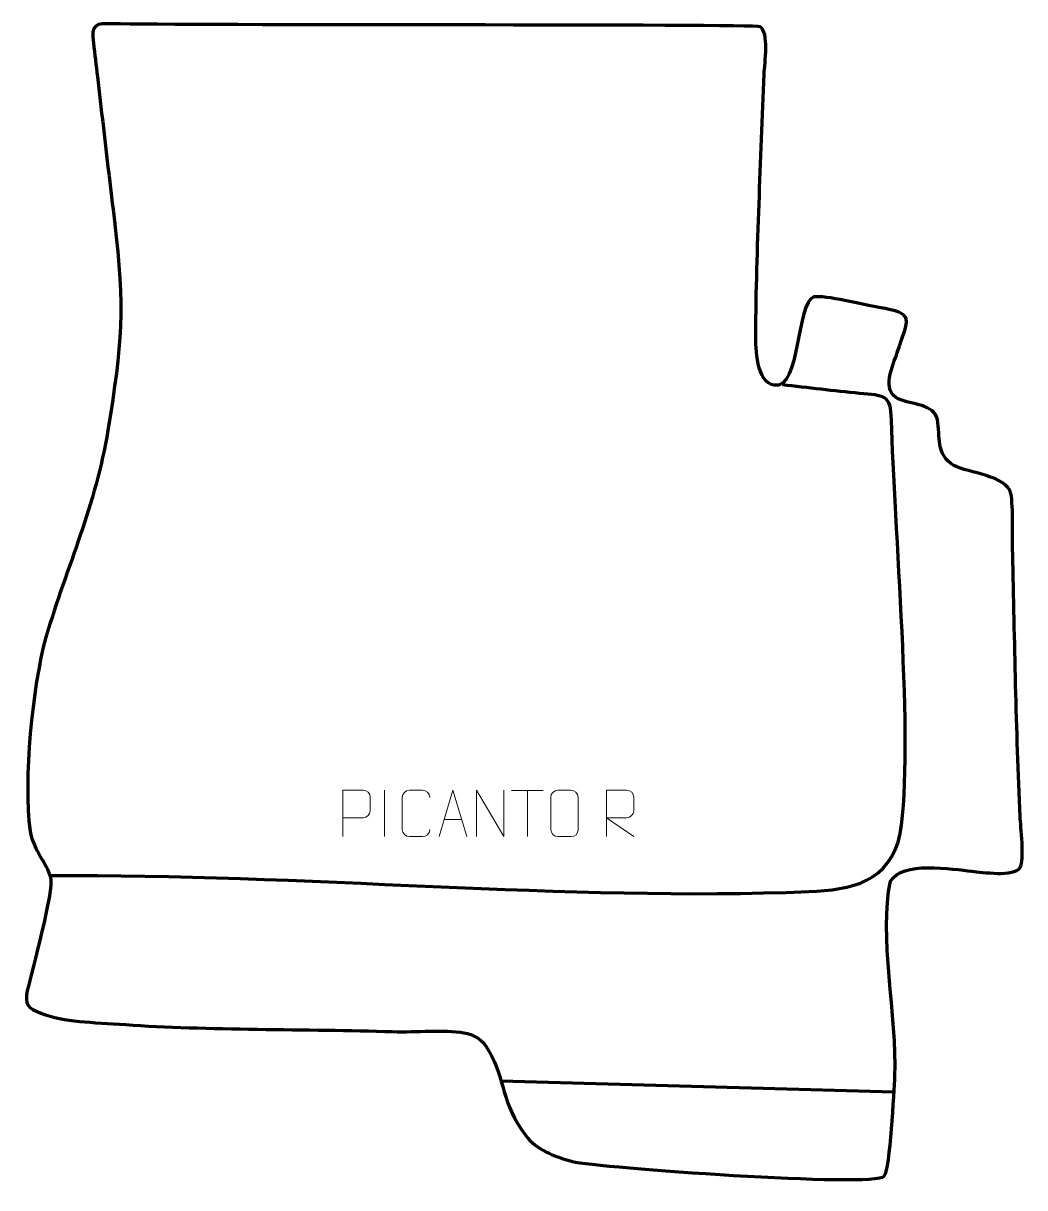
# Model space of a CAD drawing. Header units: millimetres. Extents: x -472 to 67, y 74 to 702.
import ezdxf

# ---------------------------------------------------------------- set-up
doc = ezdxf.new("R2010")
doc.units = ezdxf.units.MM
doc.header["$MEASUREMENT"] = 0
doc.layers.add('layer 2', color=7, linetype='Continuous')
doc.layers.add('layer 3', color=7, linetype='Continuous')

msp = doc.modelspace()

# ---------------------------------------------------------------- linework, layer by layer
at = {"layer": 'layer 2', "color": 142, "lineweight": 158}
msp.add_open_spline([(-457.6174, 242.3542), (-323.4201, 243.5717), (-178.5917, 228.4225), (-49.2533, 233.7488), (-49.2533, 233.7488), (-26.191, 234.6984), (-5.5865, 238.6211), (0.0794, 265.056), (0.0794, 265.056), (7.7355, 311.7887), (-3.5029, 434.2343), (-4.666, 487.7364), (-4.666, 487.7364), (-4.9729, 501.8538), (-8.7214, 500.8595), (-21.9141, 502.1385), (-21.9141, 502.1385), (-35.7179, 503.4766), (-49.6585, 505.2113), (-63.4612, 506.7497)], degree=3, knots=[0, 0, 0, 0, 0.16666667, 0.16666667, 0.16666667, 0.16666667, 0.33333333, 0.33333333, 0.33333333, 0.33333333, 0.5, 0.5, 0.5, 0.5, 0.66666667, 0.66666667, 0.66666667, 0.66666667, 1, 1, 1, 1], dxfattribs=at)
at = {"layer": 'layer 2', "color": 250, "lineweight": 9}
for points, knots in [([(-300.1397, 263.3387), (-300.1397, 263.3387), (-300.1397, 288.2923), (-300.1397, 288.2923), (-300.1397, 288.2923), (-296.5447, 288.2923), (-292.9494, 288.2923), (-289.354, 288.2923), (-289.354, 288.2923), (-287.0288, 288.2544), (-285.4714, 286.7643), (-285.4756, 284.3982), (-285.4756, 284.3982), (-285.476, 282.3625), (-285.476, 279.3032), (-285.4756, 277.2672), (-285.4756, 277.2672), (-285.4821, 275.3918), (-287.2943, 273.4499), (-289.3039, 273.4308), (-289.3039, 273.4308), (-289.3039, 273.4308), (-300.1397, 273.4308), (-300.1397, 273.4308)], [0, 0, 0, 0, 0.14285714, 0.14285714, 0.14285714, 0.14285714, 0.28571429, 0.28571429, 0.28571429, 0.28571429, 0.42857143, 0.42857143, 0.42857143, 0.42857143, 0.57142857, 0.57142857, 0.57142857, 0.57142857, 0.71428571, 0.71428571, 0.71428571, 0.71428571, 1, 1, 1, 1]), ([(-253.3846, 267.1565), (-253.5244, 264.8331), (-255.2016, 263.3535), (-257.3493, 263.3427), (-257.3493, 263.3427), (-259.6812, 263.3431), (-262.0131, 263.3431), (-264.3446, 263.3427), (-264.3446, 263.3427), (-266.2696, 263.2373), (-268.2417, 265.1218), (-268.2305, 267.1391), (-268.2305, 267.1391), (-268.2301, 272.9092), (-268.2301, 278.6789), (-268.2305, 284.4482), (-268.2305, 284.4482), (-268.2263, 286.5863), (-266.4796, 288.3055), (-264.3272, 288.292), (-264.3272, 288.292), (-262.0015, 288.292), (-259.6754, 288.292), (-257.3493, 288.292), (-257.3493, 288.292), (-255.4027, 288.3275), (-253.4113, 286.836), (-253.3846, 284.3984)], [0, 0, 0, 0, 0.125, 0.125, 0.125, 0.125, 0.25, 0.25, 0.25, 0.25, 0.375, 0.375, 0.375, 0.375, 0.5, 0.5, 0.5, 0.5, 0.625, 0.625, 0.625, 0.625, 0.75, 0.75, 0.75, 0.75, 1, 1, 1, 1]), ([(-248.2781, 263.3388), (-248.2781, 263.3388), (-240.9071, 288.2923), (-240.9071, 288.2923), (-240.9071, 288.2923), (-240.9071, 288.2923), (-233.3372, 263.3388), (-233.3372, 263.3388)], [0, 0, 0, 0, 0.33333333, 0.33333333, 0.33333333, 0.33333333, 1, 1, 1, 1]), ([(-228.135, 263.3388), (-228.135, 263.3388), (-228.135, 288.2923), (-228.135, 288.2923), (-228.135, 288.2923), (-228.135, 288.2923), (-213.4802, 263.3388), (-213.4802, 263.3388), (-213.4802, 263.3388), (-213.4802, 263.3388), (-213.4802, 288.2923), (-213.4802, 288.2923)], [0, 0, 0, 0, 0.25, 0.25, 0.25, 0.25, 0.5, 0.5, 0.5, 0.5, 1, 1, 1, 1]), ([(-184.3272, 288.292), (-182.0015, 288.292), (-179.6754, 288.292), (-177.3493, 288.292), (-177.3493, 288.292), (-175.4027, 288.3276), (-173.4113, 286.836), (-173.3846, 284.3984), (-173.3846, 284.3984), (-173.385, 278.6515), (-173.385, 272.9042), (-173.3846, 267.1565), (-173.3846, 267.1565), (-173.5244, 264.8331), (-175.2016, 263.3535), (-177.3493, 263.3427), (-177.3493, 263.3427), (-179.6812, 263.3431), (-182.0131, 263.3431), (-184.3446, 263.3427), (-184.3446, 263.3427), (-186.2696, 263.2373), (-188.2417, 265.1218), (-188.2305, 267.1391), (-188.2305, 267.1391), (-188.2302, 272.9092), (-188.2302, 278.6789), (-188.2305, 284.4482), (-188.2305, 284.4482), (-188.2263, 286.5863), (-186.4796, 288.3055), (-184.3272, 288.292)], [0, 0, 0, 0, 0.11111111, 0.11111111, 0.11111111, 0.11111111, 0.22222222, 0.22222222, 0.22222222, 0.22222222, 0.33333333, 0.33333333, 0.33333333, 0.33333333, 0.44444444, 0.44444444, 0.44444444, 0.44444444, 0.55555556, 0.55555556, 0.55555556, 0.55555556, 0.66666667, 0.66666667, 0.66666667, 0.66666667, 0.77777778, 0.77777778, 0.77777778, 0.77777778, 1, 1, 1, 1]), ([(-158.1397, 263.3388), (-158.1397, 263.3388), (-158.1397, 288.2923), (-158.1397, 288.2923), (-158.1397, 288.2923), (-154.5449, 288.2923), (-150.9494, 288.2923), (-147.3542, 288.2923), (-147.3542, 288.2923), (-145.0289, 288.2546), (-143.4716, 286.7646), (-143.4757, 284.3982), (-143.4757, 284.3982), (-143.4761, 282.3627), (-143.4761, 279.3033), (-143.4757, 277.2673), (-143.4757, 277.2673), (-143.4822, 275.3918), (-145.2945, 273.45), (-147.304, 273.4309), (-147.304, 273.4309), (-147.304, 273.4309), (-158.1397, 273.4309), (-158.1397, 273.4309), (-158.1397, 273.4309), (-158.1397, 273.4309), (-143.485, 263.3388), (-143.485, 263.3388)], [0, 0, 0, 0, 0.125, 0.125, 0.125, 0.125, 0.25, 0.25, 0.25, 0.25, 0.375, 0.375, 0.375, 0.375, 0.5, 0.5, 0.5, 0.5, 0.625, 0.625, 0.625, 0.625, 0.75, 0.75, 0.75, 0.75, 1, 1, 1, 1])]:
    msp.add_open_spline(points, degree=3, knots=knots, dxfattribs=at)
for points in [[(-277.8076, 288.3026), (-277.8076, 288.3026), (-277.8076, 263.3285), (-277.8076, 263.3285)], [(-209.3012, 288.2688), (-209.3012, 288.2688), (-192.314, 288.2688), (-192.314, 288.2688)], [(-200.8074, 263.3388), (-200.8074, 263.3388), (-200.8074, 288.2923), (-200.8074, 288.2923)], [(-245.5555, 272.5882), (-245.5555, 272.5882), (-236.0598, 272.5882), (-236.0598, 272.5882)]]:
    msp.add_open_spline(points, degree=3, dxfattribs=at)
at = {"layer": 'layer 2', "color": 142, "lineweight": 158}
msp.add_open_spline([(-215.0202, 131.7932), (-215.0202, 131.7932), (-3.2732, 125.8363), (-3.2732, 125.8363)], degree=3, dxfattribs=at)
at = {"layer": 'layer 3', "color": 242, "lineweight": 158}
msp.add_open_spline([(-434.5772, 690.8816), (-435.837, 701.1521), (-433.601, 701.5552), (-423.6832, 701.2659), (-423.6832, 701.2659), (-393.0602, 700.3728), (-77.9958, 701.0683), (-75.4908, 699.725), (-75.4908, 699.725), (-70.3334, 696.9594), (-73.0627, 679.9344), (-73.2682, 674.3504), (-73.2682, 674.3504), (-74.9713, 627.6329), (-77.3826, 580.5349), (-77.8303, 533.8171), (-77.8303, 533.8171), (-77.8992, 526.6181), (-77.3177, 507.9184), (-67.91, 506.5058), (-67.91, 506.5058), (-53.4767, 504.3387), (-56.1789, 551.0866), (-46.4443, 554.1285), (-46.4443, 554.1285), (-40.8035, 555.2131), (-19.2195, 549.7365), (-11.5285, 548.4527), (-11.5285, 548.4527), (8.389, 544.9588), (4.6034, 543.1709), (-1.5412, 524.1813), (-1.5412, 524.1813), (-3.9128, 517.1402), (-10.3512, 503.6458), (-1.0153, 499.1575), (-1.0153, 499.1575), (6.3406, 496.0515), (18.2944, 496.3415), (20.0748, 488.0472), (20.0748, 488.0472), (21.7368, 478.7308), (19.0849, 469.151), (28.9102, 463.2605), (28.9102, 463.2605), (36.9798, 459.1392), (57.1197, 458.107), (59.6729, 448.1589), (59.6729, 448.1589), (61.0127, 440.9013), (60.4222, 424.2933), (60.6069, 415.9607), (60.6069, 415.9607), (61.7179, 368.872), (62.4222, 321.0689), (64.6189, 274.0679), (64.6189, 274.0679), (64.8866, 268.907), (67.0875, 250.7851), (64.6134, 246.7565), (64.6134, 246.7565), (61.3478, 241.4392), (43.9716, 244.2408), (38.6826, 244.6995), (38.6826, 244.6995), (28.2576, 245.7736), (0.6472, 250.4037), (-5.187, 239.2634), (-5.187, 239.2634), (-11.6171, 210.8002), (-1.5531, 166.0705), (-2.8062, 134.2585), (-2.8062, 134.2585), (-3.2858, 125.9943), (-5.2414, 84.5949), (-8.5753, 80.4225), (-8.5753, 80.4225), (-13.5584, 74.186), (-163.964, 85.0921), (-176.4764, 88.3455), (-176.4764, 88.3455), (-186.6515, 90.9913), (-196.079, 94.8827), (-201.6905, 102.2526), (-201.6905, 102.2526), (-215.0448, 119.7915), (-212.6199, 132.4689), (-221.6861, 148.1991), (-221.6861, 148.1991), (-225.2431, 154.3706), (-229.7884, 156.7919), (-234.9724, 157.6787), (-234.9724, 157.6787), (-245.9875, 159.5631), (-260.4114, 157.8339), (-273.3971, 158.2757), (-273.3971, 158.2757), (-318.6899, 159.8168), (-374.4603, 158.9262), (-417.16, 162.0828), (-417.16, 162.0828), (-435.7252, 163.4553), (-449.8413, 163.1829), (-462.8529, 168.2306), (-462.8529, 168.2306), (-470.1079, 171.0452), (-471.6752, 172.8198), (-470.1888, 180.4753), (-470.1888, 180.4753), (-467.7654, 191.1671), (-455.7015, 234.0659), (-457.7231, 241.5097), (-457.7231, 241.5097), (-459.8746, 249.4317), (-466.4371, 255.1026), (-468.7135, 266.3678), (-468.7135, 266.3678), (-472.3459, 293.8136), (-467.5752, 343.7793), (-460.2047, 370.7696), (-460.2047, 370.7696), (-448.6472, 409.4049), (-433.3647, 441.7816), (-426.7364, 482.4107), (-426.7364, 482.4107), (-419.1893, 528.6745), (-417.6107, 548.0245), (-423.2471, 595.0334), (-423.2471, 595.0334), (-426.3564, 620.9651), (-429.3903, 646.9064), (-432.4207, 672.8474), (-432.4207, 672.8474), (-433.1232, 678.8611), (-433.842, 684.8719), (-434.5772, 690.8816)], degree=3, knots=[0, 0, 0, 0, 0.02857143, 0.02857143, 0.02857143, 0.02857143, 0.05714286, 0.05714286, 0.05714286, 0.05714286, 0.08571429, 0.08571429, 0.08571429, 0.08571429, 0.11428571, 0.11428571, 0.11428571, 0.11428571, 0.14285714, 0.14285714, 0.14285714, 0.14285714, 0.17142857, 0.17142857, 0.17142857, 0.17142857, 0.2, 0.2, 0.2, 0.2, 0.22857143, 0.22857143, 0.22857143, 0.22857143, 0.25714286, 0.25714286, 0.25714286, 0.25714286, 0.28571429, 0.28571429, 0.28571429, 0.28571429, 0.31428571, 0.31428571, 0.31428571, 0.31428571, 0.34285714, 0.34285714, 0.34285714, 0.34285714, 0.37142857, 0.37142857, 0.37142857, 0.37142857, 0.4, 0.4, 0.4, 0.4, 0.42857143, 0.42857143, 0.42857143, 0.42857143, 0.45714286, 0.45714286, 0.45714286, 0.45714286, 0.48571429, 0.48571429, 0.48571429, 0.48571429, 0.51428571, 0.51428571, 0.51428571, 0.51428571, 0.54285714, 0.54285714, 0.54285714, 0.54285714, 0.57142857, 0.57142857, 0.57142857, 0.57142857, 0.6, 0.6, 0.6, 0.6, 0.62857143, 0.62857143, 0.62857143, 0.62857143, 0.65714286, 0.65714286, 0.65714286, 0.65714286, 0.68571429, 0.68571429, 0.68571429, 0.68571429, 0.71428571, 0.71428571, 0.71428571, 0.71428571, 0.74285714, 0.74285714, 0.74285714, 0.74285714, 0.77142857, 0.77142857, 0.77142857, 0.77142857, 0.8, 0.8, 0.8, 0.8, 0.82857143, 0.82857143, 0.82857143, 0.82857143, 0.85714286, 0.85714286, 0.85714286, 0.85714286, 0.88571429, 0.88571429, 0.88571429, 0.88571429, 0.91428571, 0.91428571, 0.91428571, 0.91428571, 0.94285714, 0.94285714, 0.94285714, 0.94285714, 1, 1, 1, 1], dxfattribs=at)

doc.saveas('drawing.dxf')
